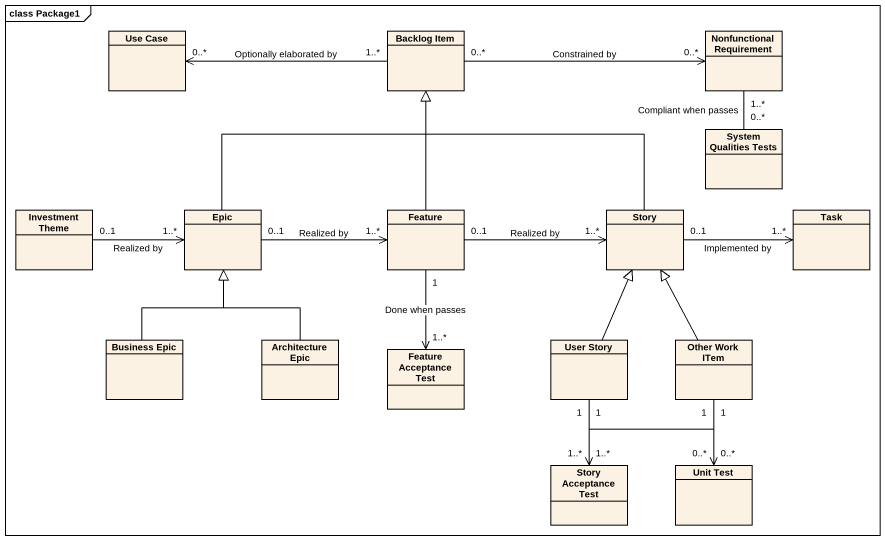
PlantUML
@startuml
mainframe class Package1
hide circle
hide empty members
class "Use Case" as Use_Case
class "Backlog Item" as Backlog_Item
class "Nonfunctional Requirement" as Nonfunctional_Requirement
class "System Qualities Tests" as System_Qualities_Tests
class "Investment Theme" as Investment_Theme
class Epic
class Feature
class Story
class Task
class "Business Epic" as Business_Epic
class "Architecture Epic" as Architecture_Epic
class "Feature Acceptance Test" as Feature_Acceptance_Test
class "User Story" as User_Story
class "Other Work ITem" as Other_Work_ITem
class "Story Acceptance Test" as Story_Acceptance_Test
class "Unit Test" as Unit_Test
Backlog_Item "1..*" -left-> "0..*" Use_Case : Optionally elaborated by
Backlog_Item "0..*" -right-> "0..*" Nonfunctional_Requirement : Constrained by
Nonfunctional_Requirement "1..*" -- "0..*" System_Qualities_Tests : Compliant when passes
Investment_Theme "0..1" -right-> "1..*" Epic : Realized by
Epic -up-|> Backlog_Item
Epic "0..1" -right-> "1..*" Feature : Realized by
Feature -up-|> Backlog_Item
Feature "0..1" -right-> "1..*" Story : Realized by
Feature "1" --> "1..*" Feature_Acceptance_Test : Done when passes
Story -up-|> Backlog_Item
Story "0..1" -right-> "1..*" Task : Implemented by
Business_Epic -up-|> Epic
Architecture_Epic -up-|> Epic
User_Story -up-|> Story
User_Story "1" --> "1..*" Story_Acceptance_Test
User_Story "1" --> "0..*" Unit_Test
Other_Work_ITem -up-|> Story
Other_Work_ITem "1" --> "1..*" Story_Acceptance_Test
Other_Work_ITem "1" -- "0..*" Unit_Test
@enduml
